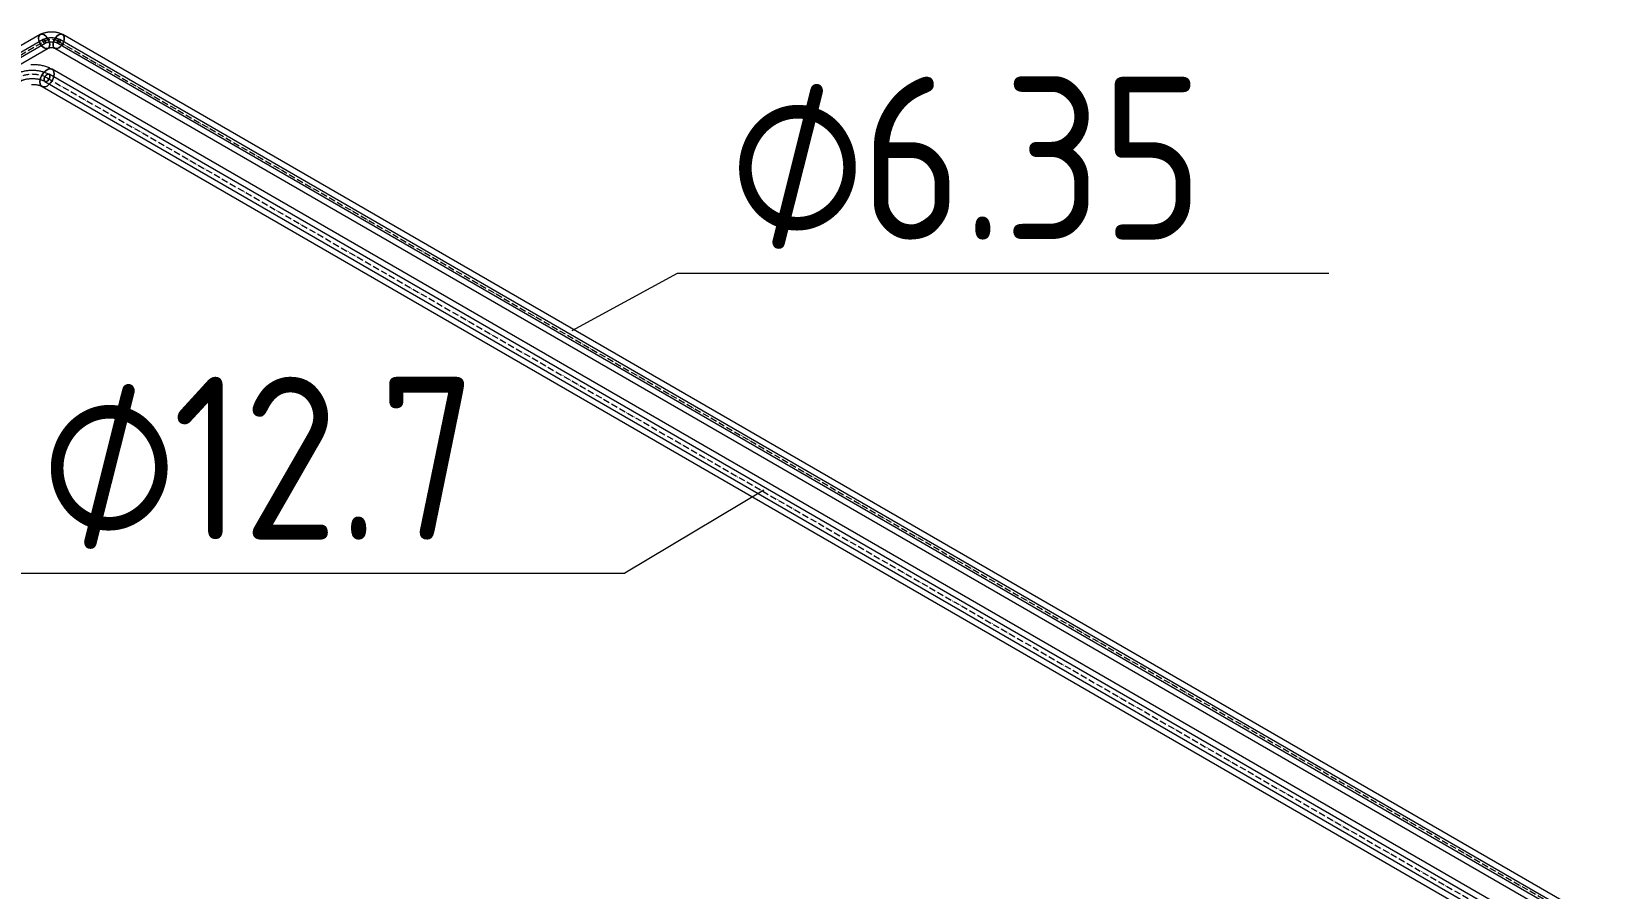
# Model space of a CAD drawing. Header units: millimetres. Extents: x -88595 to 880822, y -1054509 to -148035.
# Drawn here: x 413127 to 415561, y -320744 to -319429 of the extents above; entities that cross this region are included whole.
import ezdxf

# ---------------------------------------------------------------- set-up
doc = ezdxf.new("R2010")
doc.units = ezdxf.units.MM
doc.linetypes.add('$12$ADSK_Осевая', pattern=[14, 10, -2, 0, -2])
doc.linetypes.add('$13$ADSK_Осевая', pattern=[14, 10, -2, 0, -2])
for name, color, linetype, lineweight in [('Изоляция', 7, 'Continuous', 18), ('Марки', 7, 'Continuous', 20), ('Трубопровод', 7, 'Continuous', 18), ('Трубопроводы', 7, 'Continuous', 18)]:
    doc.layers.add(name, color=color, linetype=linetype, lineweight=lineweight)
doc.styles.add('$10$GOST Common', font='GOST_Common.ttf', dxfattribs={"width": 0.9, "height": 250})
doc.styles.add('$6$GOST Common_1', font='GOST_Common.ttf', dxfattribs={"width": 0.9, "height": 250})

# ---------------------------------------------------------------- blocks, each defined once
blk = doc.blocks.new('$0$ADSK_МедьПайка_Отвод-гнутая труба - Отвод _гнутая труба_-V84-В_ОВ3_3')
at = {"layer": 'Трубопроводы', "color": 134, "true_color": 0x00a6a6}
for points in [[(-26953.4, 11168.8, 0), (-26952.3, 11169.4, 0), (-26951.1, 11169.9, 0), (-26950, 11170.5, 0), (-26948.8, 11171, 0), (-26947.6, 11171.5, 0), (-26946.3, 11172, 0), (-26945, 11172.4, 0), (-26943.8, 11172.8, 0), (-26942.5, 11173.1, 0), (-26941.1, 11173.5, 0), (-26939.8, 11173.8, 0), (-26938.4, 11174, 0), (-26937.1, 11174.3, 0), (-26935.7, 11174.5, 0), (-26934.3, 11174.6, 0), (-26932.9, 11174.8, 0), (-26931.5, 11174.9, 0), (-26930.1, 11174.9, 0), (-26928.6, 11175, 0), (-26927.2, 11175, 0), (-26925.8, 11174.9, 0), (-26924.4, 11174.9, 0), (-26923, 11174.8, 0), (-26921.6, 11174.7, 0), (-26920.2, 11174.5, 0), (-26918.8, 11174.3, 0), (-26917.4, 11174.1, 0), (-26916.1, 11173.8, 0), (-26914.7, 11173.5, 0), (-26913.4, 11173.2, 0), (-26912.1, 11172.9, 0), (-26910.8, 11172.5, 0), (-26909.5, 11172.1, 0), (-26908.3, 11171.6, 0), (-26907, 11171.1, 0), (-26905.8, 11170.6, 0), (-26904.7, 11170.1, 0), (-26903.5, 11169.5, 0), (-26902.4, 11168.9, 0), (-26902.1, 11168.8, 0)], [(-26945.7, 11160.7, 0), (-26945.9, 11162.1, 0), (-26946.3, 11163.6, 0), (-26947, 11165.1, 0), (-26947.9, 11166.4, 0), (-26949, 11167.6, 0), (-26950.2, 11168.4, 0), (-26951.4, 11168.9, 0), (-26952.4, 11169, 0), (-26953.4, 11168.8, 0), (-26954.1, 11168.1, 0), (-26954.5, 11167.1, 0), (-26954.7, 11165.8, 0)], [(-26954.7, 11165.8, 0), (-26954.5, 11164.4, 0), (-26954.1, 11162.9, 0), (-26953.4, 11161.4, 0), (-26952.4, 11160.1, 0), (-26951.4, 11158.9, 0), (-26950.2, 11158.1, 0), (-26949, 11157.6, 0), (-26947.9, 11157.5, 0), (-26947, 11157.8, 0), (-26946.3, 11158.4, 0), (-26945.9, 11159.4, 0), (-26945.7, 11160.7, 0)], [(-26947, 11157.8, 0), (-26946.3, 11158.2, 0), (-26945.5, 11158.5, 0), (-26944.7, 11158.9, 0), (-26943.9, 11159.3, 0), (-26943, 11159.6, 0), (-26942.1, 11160, 0), (-26941.2, 11160.3, 0), (-26940.2, 11160.6, 0), (-26939.2, 11160.8, 0), (-26938.2, 11161.1, 0), (-26937.2, 11161.3, 0), (-26936.2, 11161.5, 0), (-26935.1, 11161.7, 0), (-26934, 11161.9, 0), (-26932.9, 11162, 0), (-26931.8, 11162.1, 0), (-26930.7, 11162.2, 0), (-26929.6, 11162.2, 0), (-26928.5, 11162.3, 0), (-26927.3, 11162.3, 0), (-26926.2, 11162.2, 0), (-26925.1, 11162.2, 0), (-26924, 11162.1, 0), (-26922.9, 11162, 0), (-26921.8, 11161.9, 0), (-26920.7, 11161.8, 0), (-26919.6, 11161.6, 0), (-26918.6, 11161.4, 0), (-26917.5, 11161.2, 0), (-26916.5, 11160.9, 0), (-26915.5, 11160.6, 0), (-26914.6, 11160.4, 0), (-26913.6, 11160.1, 0), (-26912.7, 11159.7, 0), (-26911.8, 11159.4, 0), (-26911, 11159, 0), (-26910.2, 11158.7, 0), (-26909.4, 11158.3, 0), (-26908.7, 11157.9, 0), (-26908.5, 11157.8, 0)], [(-26900.8, 11165.8, 0), (-26901, 11167.1, 0), (-26901.4, 11168.1, 0), (-26902.1, 11168.8, 0), (-26903, 11169, 0), (-26904.1, 11168.9, 0), (-26905.3, 11168.4, 0), (-26906.5, 11167.6, 0), (-26907.5, 11166.4, 0), (-26908.5, 11165.1, 0), (-26909.2, 11163.6, 0), (-26909.6, 11162.1, 0), (-26909.8, 11160.7, 0)], [(-26909.8, 11160.7, 0), (-26909.6, 11159.4, 0), (-26909.2, 11158.4, 0), (-26908.5, 11157.8, 0), (-26907.5, 11157.5, 0), (-26906.5, 11157.6, 0), (-26905.3, 11158.1, 0), (-26904.1, 11158.9, 0), (-26903, 11160.1, 0), (-26902.1, 11161.4, 0), (-26901.4, 11162.9, 0), (-26901, 11164.4, 0), (-26900.8, 11165.8, 0)]]:
    blk.add_polyline3d(points, dxfattribs=at)
blk = doc.blocks.new('$0$ADSK_МедьПайка_Отвод-гнутая труба - Отвод _гнутая труба_-V87-В_ОВ3_3')
at = {"layer": 'Трубопроводы', "color": 190, "true_color": 0x8000ff}
for points in [[(-26907.6, 11217.9, 0), (-26907.6, 11218.7, 0), (-26907.9, 11219.4, 0), (-26908.2, 11220.2, 0), (-26908.7, 11220.8, 0), (-26909.2, 11221.4, 0), (-26909.8, 11221.8, 0), (-26910.4, 11222.1, 0), (-26910.9, 11222.1, 0), (-26911.4, 11222, 0), (-26911.7, 11221.7, 0), (-26912, 11221.2, 0), (-26912, 11220.5, 0)], [(-26912, 11220.5, 0), (-26912, 11219.8, 0), (-26911.7, 11219.1, 0), (-26911.4, 11218.3, 0), (-26910.9, 11217.6, 0), (-26910.4, 11217.1, 0), (-26909.8, 11216.6, 0), (-26909.2, 11216.4, 0), (-26908.7, 11216.3, 0), (-26908.2, 11216.5, 0), (-26907.9, 11216.8, 0), (-26907.6, 11217.3, 0), (-26907.6, 11217.9, 0)], [(-26911.4, 11222, 0), (-26910.8, 11222.3, 0), (-26910.3, 11222.6, 0), (-26909.7, 11222.9, 0), (-26909.1, 11223.1, 0), (-26908.5, 11223.4, 0), (-26907.9, 11223.6, 0), (-26907.2, 11223.8, 0), (-26906.6, 11224, 0), (-26905.9, 11224.2, 0), (-26905.3, 11224.3, 0), (-26904.6, 11224.5, 0), (-26903.9, 11224.6, 0), (-26903.2, 11224.7, 0), (-26902.5, 11224.8, 0), (-26901.8, 11224.9, 0), (-26901.1, 11225, 0), (-26900.4, 11225, 0), (-26899.7, 11225.1, 0), (-26899, 11225.1, 0), (-26898.3, 11225.1, 0), (-26897.6, 11225.1, 0), (-26896.9, 11225, 0), (-26896.2, 11225, 0), (-26895.5, 11224.9, 0), (-26894.8, 11224.9, 0), (-26894.1, 11224.8, 0), (-26893.4, 11224.7, 0), (-26892.7, 11224.5, 0), (-26892.1, 11224.4, 0), (-26891.4, 11224.2, 0), (-26890.7, 11224, 0), (-26890.1, 11223.9, 0), (-26889.5, 11223.6, 0), (-26888.8, 11223.4, 0), (-26888.2, 11223.2, 0), (-26887.6, 11222.9, 0), (-26887, 11222.7, 0), (-26886.5, 11222.4, 0), (-26885.9, 11222.1, 0), (-26885.8, 11222, 0)], [(-26908.2, 11216.5, 0), (-26907.8, 11216.7, 0), (-26907.5, 11216.9, 0), (-26907.1, 11217.1, 0), (-26906.6, 11217.3, 0), (-26906.2, 11217.4, 0), (-26905.8, 11217.6, 0), (-26905.3, 11217.7, 0), (-26904.8, 11217.9, 0), (-26904.3, 11218, 0), (-26903.8, 11218.2, 0), (-26903.3, 11218.3, 0), (-26902.8, 11218.4, 0), (-26902.2, 11218.5, 0), (-26901.7, 11218.5, 0), (-26901.2, 11218.6, 0), (-26900.6, 11218.7, 0), (-26900.1, 11218.7, 0), (-26899.5, 11218.7, 0), (-26898.9, 11218.7, 0), (-26898.4, 11218.7, 0), (-26897.8, 11218.7, 0), (-26897.2, 11218.7, 0), (-26896.7, 11218.7, 0), (-26896.1, 11218.6, 0), (-26895.6, 11218.6, 0), (-26895, 11218.5, 0), (-26894.5, 11218.4, 0), (-26894, 11218.3, 0), (-26893.5, 11218.2, 0), (-26893, 11218.1, 0), (-26892.5, 11217.9, 0), (-26892, 11217.8, 0), (-26891.5, 11217.6, 0), (-26891.1, 11217.5, 0), (-26890.6, 11217.3, 0), (-26890.2, 11217.1, 0), (-26889.8, 11216.9, 0), (-26889.4, 11216.7, 0), (-26889, 11216.5, 0), (-26888.9, 11216.5, 0)], [(-26885.1, 11220.5, 0), (-26885.2, 11221.2, 0), (-26885.4, 11221.7, 0), (-26885.8, 11222, 0), (-26886.2, 11222.1, 0), (-26886.8, 11222.1, 0), (-26887.3, 11221.8, 0), (-26887.9, 11221.4, 0), (-26888.5, 11220.8, 0), (-26888.9, 11220.2, 0), (-26889.3, 11219.4, 0), (-26889.5, 11218.7, 0), (-26889.6, 11217.9, 0)], [(-26889.6, 11217.9, 0), (-26889.5, 11217.3, 0), (-26889.3, 11216.8, 0), (-26888.9, 11216.5, 0), (-26888.5, 11216.3, 0), (-26887.9, 11216.4, 0), (-26887.3, 11216.6, 0), (-26886.8, 11217.1, 0), (-26886.2, 11217.6, 0), (-26885.8, 11218.3, 0), (-26885.4, 11219.1, 0), (-26885.2, 11219.8, 0), (-26885.1, 11220.5, 0)]]:
    blk.add_polyline3d(points, dxfattribs=at)
blk = doc.blocks.new('$0$ADSK_M_Трубы - Диаметр_10-3265709-В_ОВ3_3')
at = {"layer": 'Марки'}
blk.add_line((-19808.8, 11394.8), (-18808.8, 11394.8), dxfattribs=at)

msp = doc.modelspace()

# ---------------------------------------------------------------- linework, layer by layer
at = {"layer": 'Изоляция', "color": 190, "true_color": 0x8000ff}
for p, q in [((413140.3, -319433.4), (412578.7, -319757.7)), ((415560.8, -320810.9), (413174.9, -319433.4)), ((412590.9, -319778.7), (413152.5, -319454.5)), ((413162.7, -319454.5), (415548.6, -320832))]:
    msp.add_line(p, q, dxfattribs=at)
at = {"layer": 'Изоляция', "color": 134, "true_color": 0x00a6a6}
for p, q in [((415530.4, -320856), (413158.6, -319486.6)), ((413143.2, -319513.2), (415515, -320882.6))]:
    msp.add_line(p, q, dxfattribs=at)
at = {"layer": 'Изоляция', "color": 190, "true_color": 0x8000ff}
for points in [[(413146.4, -319434, 0), (413144.5, -319433.2, 0), (413142.6, -319432.8, 0), (413141, -319433.1, 0), (413139.7, -319433.9, 0), (413138.6, -319435.2, 0), (413138, -319436.9, 0), (413137.8, -319439, 0)], [(413137.8, -319439, 0), (413138.1, -319436.6, 0), (413138.9, -319434.7, 0), (413140.3, -319433.4, 0), (413142.1, -319432.9, 0), (413144.2, -319433.1, 0), (413146.4, -319434, 0)], [(413146.4, -319453.9, 0), (413144.2, -319452.3, 0), (413142.1, -319450.1, 0), (413140.3, -319447.5, 0), (413138.9, -319444.6, 0), (413138.1, -319441.7, 0), (413137.8, -319439, 0)], [(413137.8, -319439, 0), (413138, -319441.3, 0), (413138.6, -319443.8, 0), (413139.7, -319446.3, 0), (413141, -319448.6, 0), (413142.6, -319450.8, 0), (413144.5, -319452.5, 0), (413146.4, -319453.9, 0)], [(413140.3, -319433.4, 0), (413141.1, -319433, 0), (413141.9, -319432.5, 0), (413142.8, -319432.1, 0), (413143.6, -319431.8, 0), (413144.5, -319431.4, 0), (413145.3, -319431.1, 0), (413146.2, -319430.8, 0), (413147.1, -319430.6, 0), (413148, -319430.3, 0), (413148.9, -319430.1, 0), (413149.8, -319429.9, 0), (413150.7, -319429.7, 0), (413151.6, -319429.6, 0), (413152.5, -319429.4, 0), (413153.4, -319429.3, 0), (413154.3, -319429.2, 0), (413155.2, -319429.2, 0), (413156.1, -319429.1, 0), (413157, -319429.1, 0), (413157.9, -319429.1, 0), (413158.9, -319429.1, 0), (413159.8, -319429.2, 0), (413160.7, -319429.2, 0), (413161.6, -319429.3, 0), (413162.5, -319429.4, 0), (413163.4, -319429.5, 0), (413164.3, -319429.7, 0), (413165.2, -319429.8, 0), (413166.1, -319430, 0), (413167, -319430.3, 0), (413167.9, -319430.5, 0), (413168.8, -319430.7, 0), (413169.6, -319431, 0), (413170.5, -319431.3, 0), (413171.4, -319431.7, 0), (413172.2, -319432, 0), (413173, -319432.4, 0), (413173.9, -319432.8, 0), (413174.7, -319433.3, 0), (413174.9, -319433.4, 0)], [(413146.4, -319434, 0), (413148.6, -319435.6, 0), (413150.7, -319437.8, 0), (413152.5, -319440.4, 0), (413153.8, -319443.3, 0), (413154.7, -319446.2, 0), (413155, -319448.9, 0)], [(413155, -319448.9, 0), (413154.8, -319446.6, 0), (413154.1, -319444.1, 0), (413153.1, -319441.6, 0), (413151.7, -319439.3, 0), (413150.1, -319437.2, 0), (413148.3, -319435.4, 0), (413146.4, -319434, 0)], [(413168.8, -319434, 0), (413166.6, -319435.6, 0), (413164.5, -319437.8, 0), (413162.7, -319440.4, 0), (413161.4, -319443.3, 0), (413160.5, -319446.2, 0), (413160.2, -319448.9, 0)], [(413160.2, -319448.9, 0), (413160.5, -319446.2, 0), (413161.4, -319443.3, 0), (413162.7, -319440.4, 0), (413164.5, -319437.8, 0), (413166.6, -319435.6, 0), (413168.8, -319434, 0)], [(413177.4, -319439, 0), (413177.1, -319436.6, 0), (413176.3, -319434.7, 0), (413174.9, -319433.4, 0), (413173.1, -319432.9, 0), (413171.1, -319433.1, 0), (413168.8, -319434, 0)], [(413168.8, -319434, 0), (413171.1, -319433.1, 0), (413173.1, -319432.9, 0), (413174.9, -319433.4, 0), (413176.3, -319434.7, 0), (413177.1, -319436.6, 0), (413177.4, -319439, 0)], [(413168.8, -319453.9, 0), (413171.1, -319452.3, 0), (413173.1, -319450.1, 0), (413174.9, -319447.5, 0), (413176.3, -319444.6, 0), (413177.1, -319441.7, 0), (413177.4, -319439, 0)], [(413177.4, -319439, 0), (413177.1, -319441.7, 0), (413176.3, -319444.6, 0), (413174.9, -319447.5, 0), (413173.1, -319450.1, 0), (413171.1, -319452.3, 0), (413168.8, -319453.9, 0)], [(413155, -319448.9, 0), (413154.7, -319451.3, 0), (413153.8, -319453.2, 0), (413152.5, -319454.5, 0), (413150.7, -319455.1, 0), (413148.6, -319454.8, 0), (413146.4, -319453.9, 0)], [(413146.4, -319453.9, 0), (413148.3, -319454.8, 0), (413150.1, -319455.1, 0), (413151.8, -319454.8, 0), (413153.1, -319454, 0), (413154.1, -319452.7, 0), (413154.8, -319451, 0), (413155, -319448.9, 0)], [(413152.5, -319454.5, 0), (413152.6, -319454.4, 0), (413152.7, -319454.4, 0), (413152.8, -319454.3, 0), (413153, -319454.2, 0), (413153.2, -319454.2, 0), (413153.4, -319454.1, 0), (413153.6, -319454, 0), (413153.9, -319453.9, 0), (413154.1, -319453.9, 0), (413154.4, -319453.8, 0), (413154.7, -319453.7, 0), (413155, -319453.7, 0), (413155.3, -319453.6, 0), (413155.7, -319453.6, 0), (413156, -319453.5, 0), (413156.3, -319453.5, 0), (413156.7, -319453.5, 0), (413157, -319453.5, 0), (413157.4, -319453.5, 0), (413157.7, -319453.5, 0), (413158.1, -319453.5, 0), (413158.4, -319453.5, 0), (413158.8, -319453.5, 0), (413159.1, -319453.5, 0), (413159.5, -319453.6, 0), (413159.8, -319453.6, 0), (413160.1, -319453.7, 0), (413160.4, -319453.7, 0), (413160.7, -319453.8, 0), (413161, -319453.9, 0), (413161.3, -319453.9, 0), (413161.5, -319454, 0), (413161.8, -319454.1, 0), (413162, -319454.2, 0), (413162.2, -319454.2, 0), (413162.3, -319454.3, 0), (413162.5, -319454.4, 0), (413162.6, -319454.4, 0), (413162.7, -319454.5, 0), (413162.7, -319454.5, 0)], [(413160.2, -319448.9, 0), (413160.5, -319451.3, 0), (413161.4, -319453.2, 0), (413162.7, -319454.5, 0), (413164.5, -319455.1, 0), (413166.6, -319454.8, 0), (413168.8, -319453.9, 0)], [(413168.8, -319453.9, 0), (413166.6, -319454.8, 0), (413164.5, -319455.1, 0), (413162.7, -319454.5, 0), (413161.4, -319453.2, 0), (413160.5, -319451.3, 0), (413160.2, -319448.9, 0)]]:
    msp.add_polyline3d(points, dxfattribs=at)
at = {"layer": 'Изоляция', "color": 134, "true_color": 0x00a6a6}
for points in [[(413125.8, -319479.3, 0), (413127.4, -319479.2, 0), (413129, -319479.2, 0), (413130.7, -319479.3, 0), (413132.3, -319479.3, 0), (413133.9, -319479.4, 0), (413135.5, -319479.6, 0), (413137.1, -319479.8, 0), (413138.7, -319480, 0), (413140.3, -319480.2, 0), (413141.9, -319480.5, 0), (413143.5, -319480.9, 0), (413145, -319481.2, 0), (413146.6, -319481.7, 0), (413148.1, -319482.1, 0), (413149.6, -319482.6, 0), (413151.1, -319483.1, 0), (413152.5, -319483.7, 0), (413154, -319484.3, 0), (413155.4, -319485, 0), (413156.8, -319485.7, 0), (413158.2, -319486.4, 0), (413158.6, -319486.6, 0)], [(413150.9, -319487.4, 0), (413148.1, -319489.5, 0), (413145.5, -319492.2, 0), (413143.2, -319495.5, 0), (413141.5, -319499.1, 0), (413140.4, -319502.7, 0), (413140, -319506.2, 0)], [(413140, -319506.2, 0), (413140.4, -319502.7, 0), (413141.5, -319499.1, 0), (413143.2, -319495.5, 0), (413145.5, -319492.2, 0), (413148.1, -319489.5, 0), (413150.9, -319487.4, 0)], [(413161.7, -319493.7, 0), (413161.4, -319490.6, 0), (413160.3, -319488.2, 0), (413158.6, -319486.6, 0), (413156.3, -319486, 0), (413153.7, -319486.2, 0), (413150.9, -319487.4, 0)], [(413150.9, -319487.4, 0), (413153.7, -319486.2, 0), (413156.3, -319486, 0), (413158.6, -319486.6, 0), (413160.3, -319488.2, 0), (413161.4, -319490.6, 0), (413161.7, -319493.7, 0)], [(413126.9, -319509.9, 0), (413127.9, -319509.9, 0), (413128.8, -319509.9, 0), (413129.7, -319509.9, 0), (413130.6, -319510, 0), (413131.5, -319510, 0), (413132.4, -319510.1, 0), (413133.3, -319510.2, 0), (413134.2, -319510.3, 0), (413135, -319510.5, 0), (413135.8, -319510.6, 0), (413136.7, -319510.8, 0), (413137.4, -319511, 0), (413138.2, -319511.2, 0), (413138.9, -319511.4, 0), (413139.7, -319511.7, 0), (413140.3, -319511.9, 0), (413141, -319512.1, 0), (413141.6, -319512.4, 0), (413142.1, -319512.7, 0), (413142.6, -319512.9, 0), (413143.1, -319513.2, 0), (413143.2, -319513.2, 0)], [(413140, -319506.2, 0), (413140.4, -319509.2, 0), (413141.5, -319511.6, 0), (413143.2, -319513.2, 0), (413145.5, -319513.9, 0), (413148.1, -319513.7, 0), (413150.9, -319512.5, 0)], [(413150.9, -319512.5, 0), (413148.1, -319513.7, 0), (413145.5, -319513.9, 0), (413143.2, -319513.2, 0), (413141.5, -319511.6, 0), (413140.4, -319509.2, 0), (413140, -319506.2, 0)], [(413150.9, -319512.5, 0), (413153.7, -319510.4, 0), (413156.3, -319507.7, 0), (413158.6, -319504.4, 0), (413160.3, -319500.8, 0), (413161.4, -319497.1, 0), (413161.7, -319493.7, 0)], [(413161.7, -319493.7, 0), (413161.4, -319497.1, 0), (413160.3, -319500.8, 0), (413158.6, -319504.4, 0), (413156.3, -319507.7, 0), (413153.7, -319510.4, 0), (413150.9, -319512.5, 0)]]:
    msp.add_polyline3d(points, dxfattribs=at)
at = {"layer": 'Марки'}
for p, q in [((413957.4, -319888), (414119.1, -319799.8)), ((414251.4, -320133), (414038.3, -320260.3))]:
    msp.add_line(p, q, dxfattribs=at)
at = {"layer": 'Трубопровод', "color": 190, "true_color": 0x8000ff}
for p, q in [((413144.8, -319441.2), (412583.2, -319765.5)), ((415556.3, -320818.7), (413170.4, -319441.2)), ((412586.4, -319771), (413148, -319446.7)), ((413167.2, -319446.7), (415553.1, -320824.2))]:
    msp.add_line(p, q, dxfattribs=at)
at = {"layer": 'Трубопровод', "color": 190, "linetype": '$12$ADSK_Осевая', "true_color": 0x8000ff}
for p, q in [((412584.8, -319768.2), (413146.4, -319444)), ((412584.8, -319768.2), (413146.4, -319444)), ((413168.8, -319444), (415554.7, -320821.4)), ((413168.8, -319444), (415554.7, -320821.4))]:
    msp.add_line(p, q, dxfattribs=at)
at = {"layer": 'Трубопровод', "color": 134, "true_color": 0x00a6a6}
for p, q in [((413147.7, -319505.4), (415519.5, -320874.8)), ((415525.9, -320863.8), (413154.1, -319494.4))]:
    msp.add_line(p, q, dxfattribs=at)
at = {"layer": 'Трубопровод', "color": 134, "linetype": '$12$ADSK_Осевая', "true_color": 0x00a6a6}
msp.add_line((413150.9, -319499.9), (415522.7, -320869.3), dxfattribs=at)
msp.add_line((413150.9, -319499.9), (415522.7, -320869.3), dxfattribs=at)
at = {"layer": 'Трубопровод', "color": 190, "true_color": 0x8000ff}
for points in [[(413144.1, -319442.7, 0), (413144.2, -319442, 0), (413144.4, -319441.5, 0), (413144.8, -319441.2, 0), (413145.3, -319441.1, 0), (413145.8, -319441.1, 0), (413146.4, -319441.4, 0)], [(413146.4, -319446.6, 0), (413145.8, -319446.1, 0), (413145.3, -319445.6, 0), (413144.8, -319444.9, 0), (413144.4, -319444.1, 0), (413144.2, -319443.4, 0), (413144.1, -319442.7, 0)], [(413146.4, -319441.4, 0), (413147, -319441.8, 0), (413147.5, -319442.4, 0), (413148, -319443, 0), (413148.3, -319443.8, 0), (413148.6, -319444.5, 0), (413148.6, -319445.3, 0)], [(413166.6, -319445.3, 0), (413166.7, -319444.5, 0), (413166.9, -319443.8, 0), (413167.2, -319443, 0), (413167.7, -319442.4, 0), (413168.3, -319441.8, 0), (413168.8, -319441.4, 0)], [(413168.8, -319441.4, 0), (413169.4, -319441.1, 0), (413170, -319441.1, 0), (413170.4, -319441.2, 0), (413170.8, -319441.5, 0), (413171, -319442, 0), (413171.1, -319442.7, 0)], [(413171.1, -319442.7, 0), (413171, -319443.4, 0), (413170.8, -319444.1, 0), (413170.4, -319444.9, 0), (413170, -319445.6, 0), (413169.4, -319446.1, 0), (413168.8, -319446.6, 0)], [(413148.6, -319445.3, 0), (413148.6, -319445.9, 0), (413148.3, -319446.4, 0), (413148, -319446.7, 0), (413147.5, -319446.9, 0), (413147, -319446.8, 0), (413146.4, -319446.6, 0)], [(413168.8, -319446.6, 0), (413168.3, -319446.8, 0), (413167.7, -319446.9, 0), (413167.2, -319446.7, 0), (413166.9, -319446.4, 0), (413166.7, -319445.9, 0), (413166.6, -319445.3, 0)]]:
    msp.add_polyline3d(points, dxfattribs=at)
at = {"layer": 'Трубопровод', "color": 134, "true_color": 0x00a6a6}
for points in [[(413146.4, -319502.5, 0), (413146.6, -319501.1, 0), (413147, -319499.6, 0), (413147.7, -319498.1, 0), (413148.6, -319496.7, 0), (413149.7, -319495.6, 0), (413150.9, -319494.8, 0)], [(413150.9, -319505.1, 0), (413149.7, -319505.6, 0), (413148.6, -319505.7, 0), (413147.7, -319505.4, 0), (413147, -319504.8, 0), (413146.6, -319503.8, 0), (413146.4, -319502.5, 0)], [(413150.9, -319494.8, 0), (413152.1, -319494.3, 0), (413153.1, -319494.2, 0), (413154.1, -319494.4, 0), (413154.8, -319495.1, 0), (413155.2, -319496.1, 0), (413155.4, -319497.3, 0)], [(413155.4, -319497.3, 0), (413155.2, -319498.8, 0), (413154.8, -319500.3, 0), (413154.1, -319501.8, 0), (413153.1, -319503.1, 0), (413152.1, -319504.3, 0), (413150.9, -319505.1, 0)]]:
    msp.add_polyline3d(points, dxfattribs=at)
at = {"layer": 'Трубопроводы', "color": 190, "linetype": '$13$ADSK_Осевая', "true_color": 0x8000ff}
msp.add_ellipse((413157.6, -319450.4), major_axis=(15.9, 0), ratio=0.57735, start_param=0.785398, end_param=2.356194, dxfattribs=at)
at = {"layer": 'Трубопроводы', "color": 134, "linetype": '$13$ADSK_Осевая', "true_color": 0x00a6a6}
msp.add_ellipse((413128.4, -319512.9), major_axis=(31.8, 0), ratio=0.57735, start_param=0.785398, end_param=2.356194, dxfattribs=at)

# ---------------------------------------------------------------- block references
at = {"layer": 'Марки'}
for p in [(433927.9, -331194.6), (432847.1, -331655.1)]:
    msp.add_blockref('$0$ADSK_M_Трубы - Диаметр_10-3265709-В_ОВ3_3', p, dxfattribs=at)
at = {"layer": 'Трубопроводы', "color": 190, "true_color": 0x8000ff}
msp.add_blockref('$0$ADSK_МедьПайка_Отвод-гнутая труба - Отвод _гнутая труба_-V87-В_ОВ3_3', (440056.2, -330663.2), dxfattribs=at)
at = {"layer": 'Трубопроводы', "color": 134, "true_color": 0x00a6a6}
msp.add_blockref('$0$ADSK_МедьПайка_Отвод-гнутая труба - Отвод _гнутая труба_-V84-В_ОВ3_3', (440056.2, -330663.2), dxfattribs=at)

# ---------------------------------------------------------------- texts
at = {"layer": 'Марки', "lineweight": 9, "char_height": 250, "attachment_point": 1}
for s, insert, width, style in [('\\fGOST Common|b0|i0|c254|p34|;\\W.9;⌀', (414198.3, -319498.2), 245.316, '$6$GOST Common_1'), ('6.35', (414400.8, -319498.2), 663.797, '$10$GOST Common'), ('\\fGOST Common|b0|i0|c254|p34|;\\W.9;⌀', (413141.4, -319958.8), 245.316, '$6$GOST Common_1'), ('12.7', (413343.8, -319958.8), 606.076, '$10$GOST Common')]:
    msp.add_mtext(s, dxfattribs=dict(at, insert=insert, width=width, style=style))

doc.saveas('drawing.dxf')
